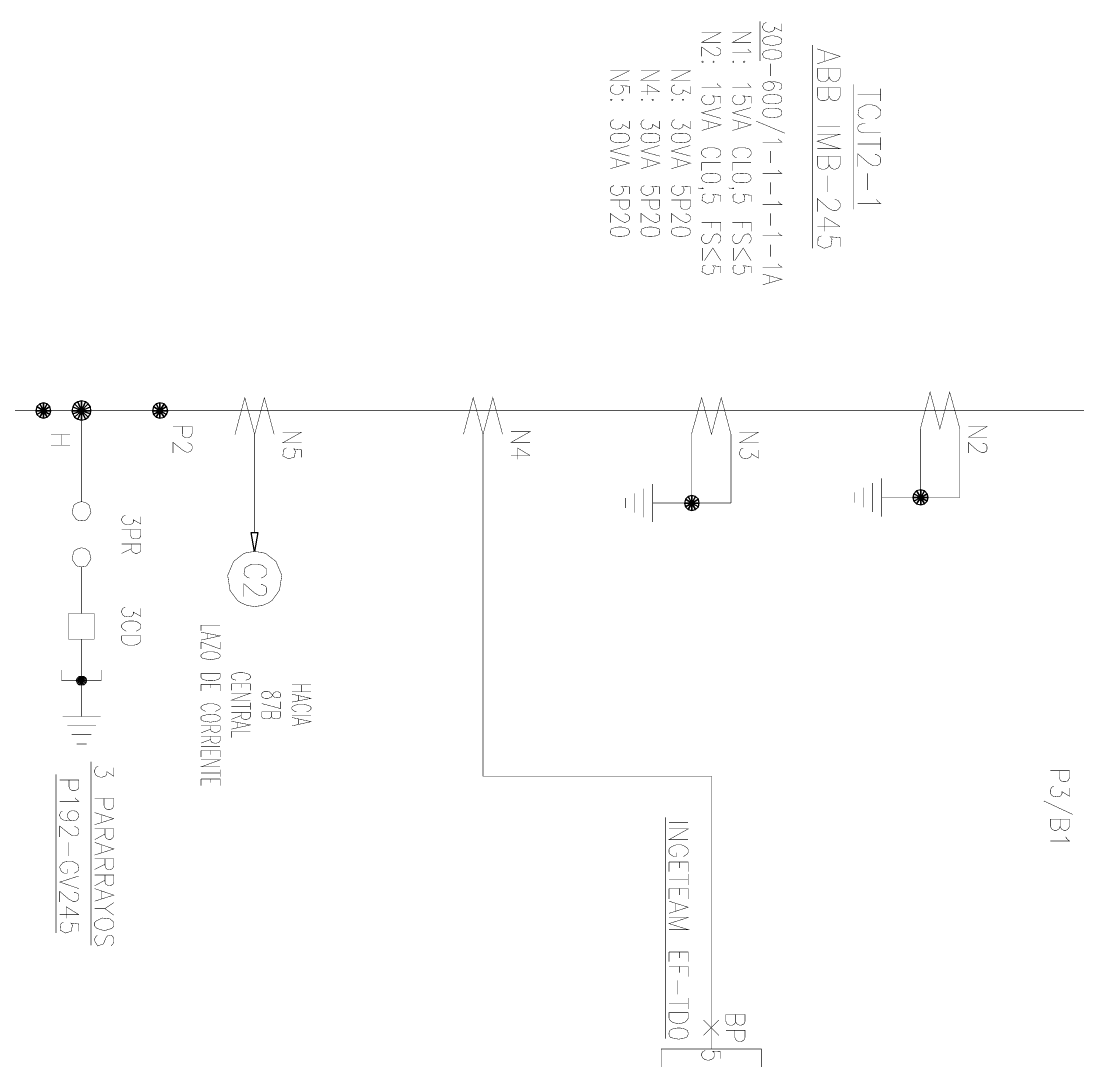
# Model space of a CAD drawing. Extents: x 0.1 to 11.6, y 0.2 to 16.4.
# Drawn here: x 3.684 to 5.572, y 4.385 to 6.244 of the extents above; entities that cross this region are included whole.
import ezdxf

# ---------------------------------------------------------------- set-up
doc = ezdxf.new("R2010")
doc.units = 0
doc.header["$MEASUREMENT"] = 0

msp = doc.modelspace()

# ---------------------------------------------------------------- linework, layer by layer
at = {"color": 0, "const_width": 0.000833}
for points in [[(5.00418, 6.24333), (5.00418, 6.17247)], [(5.04335, 6.23915), (5.04335, 6.22581), (5.03, 6.23247), (5.03, 6.22917), (5.02832, 6.22667), (5.02669, 6.22581), (5.02165, 6.22418), (5.01915, 6.22418), (5.01417, 6.22581), (5.01085, 6.22831), (5.00917, 6.23167), (5.00917, 6.23497), (5.01085, 6.23915), (5.01585, 6.24164)], [(4.90001, 6.22331), (4.93419, 6.22331), (4.90001, 6.20583), (4.93419, 6.20583)], [(4.95503, 6.22331), (4.98833, 6.22331), (4.95503, 6.20583), (4.98833, 6.20583)], [(4.92583, 6.19667), (4.92751, 6.19667), (4.93251, 6.19417), (4.93419, 6.19168), (4.93419, 6.18664), (4.93251, 6.18414), (4.92751, 6.18164), (4.92415, 6.18164), (4.92165, 6.18332), (4.91667, 6.18582), (4.90001, 6.19749), (4.90001, 6.18083)], [(5.09836, 6.20085), (5.09836, 5.83751)], [(4.98247, 6.19417), (4.98415, 6.19168), (4.98833, 6.18832), (4.95503, 6.18832)], [(5.10667, 6.19417), (5.14751, 6.18083), (5.10667, 6.16749)], [(5.12001, 6.18918), (5.12001, 6.17247)], [(5.02333, 6.16749), (5.02333, 6.14583)], [(5.10667, 6.15918), (5.14751, 6.15918), (5.14751, 6.14415), (5.14501, 6.13917), (5.14333, 6.13747), (5.13917, 6.13579), (5.13585, 6.13579), (5.13167, 6.13747), (5.12999, 6.13917), (5.1275, 6.14415), (5.1275, 6.15918)], [(5.1275, 6.14415), (5.12582, 6.13917), (5.12418, 6.13747), (5.12001, 6.13579), (5.11415, 6.13579), (5.11003, 6.13747), (5.10835, 6.13917), (5.10667, 6.14415), (5.10667, 6.15918)], [(4.73665, 6.155), (4.77083, 6.155), (4.73665, 6.13835), (4.77083, 6.13835)], [(4.79167, 6.155), (4.82497, 6.155), (4.79167, 6.13835), (4.82497, 6.13835)], [(4.84581, 6.155), (4.87999, 6.155), (4.84581, 6.13835), (4.87999, 6.13835)], [(4.77083, 6.11496), (4.77083, 6.1275), (4.75667, 6.12831), (4.75836, 6.1275), (4.75999, 6.12332), (4.75999, 6.12001), (4.75836, 6.11664), (4.75499, 6.11415), (4.75, 6.11247), (4.74669, 6.11247), (4.74164, 6.11415), (4.73833, 6.11664), (4.73665, 6.12001), (4.73665, 6.12332), (4.73833, 6.1275), (4.74333, 6.12999)], [(4.82497, 6.11751), (4.80251, 6.12999), (4.80251, 6.11165)], [(4.87999, 6.1275), (4.87999, 6.11415), (4.86664, 6.12082), (4.86664, 6.11751), (4.86501, 6.11496), (4.86333, 6.11415), (4.85915, 6.11247), (4.85585, 6.11247), (4.85086, 6.11415), (4.8475, 6.11664), (4.84581, 6.12001), (4.84581, 6.12332), (4.8475, 6.1275), (4.85249, 6.12999)], [(4.92751, 6.13249), (4.92914, 6.12999), (4.93419, 6.12582), (4.90001, 6.12582)], [(4.98247, 6.13249), (4.98415, 6.12999), (4.98833, 6.12582), (4.95503, 6.12582)], [(5.03836, 6.12082), (5.04167, 6.1225), (5.04335, 6.12582), (5.04335, 6.12831), (5.04167, 6.13249), (5.03668, 6.13417), (5.02832, 6.13579), (5.02083, 6.13579), (5.01417, 6.13417), (5.01085, 6.13249), (5.00917, 6.12831), (5.00917, 6.1275), (5.01085, 6.12332), (5.01417, 6.12082), (5.01915, 6.12001), (5.02083, 6.12001), (5.02501, 6.12082), (5.02832, 6.12332), (5.03, 6.1275), (5.03, 6.12831), (5.02832, 6.13249), (5.02501, 6.13417), (5.02083, 6.13579)], [(5.10667, 6.125), (5.14751, 6.125), (5.14751, 6.10997), (5.14501, 6.10499), (5.14333, 6.10331), (5.13917, 6.10167), (5.13585, 6.10167), (5.13167, 6.10331), (5.12999, 6.10499), (5.1275, 6.10997), (5.1275, 6.125)], [(5.1275, 6.10997), (5.12582, 6.10499), (5.12418, 6.10331), (5.12001, 6.10167), (5.11415, 6.10167), (5.11003, 6.10331), (5.10835, 6.10499), (5.10667, 6.10997), (5.10667, 6.125)], [(5.17085, 6.13081), (5.17085, 5.9075)], [(5.22, 6.12332), (5.22, 6.10081)], [(4.82497, 6.11751), (4.79167, 6.11751)], [(4.93419, 6.09668), (4.93419, 6.10915), (4.91997, 6.10997), (4.92165, 6.10915), (4.92253, 6.10499), (4.92253, 6.10167), (4.92165, 6.09831), (4.91835, 6.09581), (4.91336, 6.09413), (4.91, 6.09413), (4.905, 6.09581), (4.90169, 6.09831), (4.90001, 6.10167), (4.90001, 6.10499), (4.90169, 6.10915), (4.90668, 6.11165)], [(4.98833, 6.09663), (4.98833, 6.10915), (4.97418, 6.10997), (4.97586, 6.10915), (4.97749, 6.10499), (4.97749, 6.10167), (4.97586, 6.09831), (4.9725, 6.09581), (4.9675, 6.09413), (4.96419, 6.09413), (4.95915, 6.09581), (4.95665, 6.09831), (4.95503, 6.10167), (4.95503, 6.10499), (4.95665, 6.10915), (4.95751, 6.10997), (4.96083, 6.11165)], [(5.22, 6.11247), (5.17914, 6.11247)], [(4.93419, 6.08914), (4.90001, 6.07997), (4.93419, 6.06999)], [(4.98833, 6.08914), (4.95503, 6.07997), (4.98833, 6.06999)], [(5.21001, 6.06917), (5.21419, 6.07081), (5.21832, 6.07417), (5.21962, 6.07622), (5.21946, 6.08556), (5.21218, 6.09196), (5.21001, 6.0925), (5.20415, 6.09413), (5.19499, 6.09413), (5.19239, 6.09369), (5.18137, 6.088), (5.17936, 6.07671), (5.18083, 6.07417), (5.185, 6.07081), (5.18918, 6.06917)], [(4.77083, 6.065), (4.77083, 6.05165), (4.75836, 6.05914), (4.75836, 6.05583), (4.75667, 6.05333), (4.75499, 6.05165), (4.75, 6.05083), (4.74669, 6.05083), (4.74164, 6.05165), (4.73833, 6.05414), (4.73665, 6.05832), (4.73665, 6.06164), (4.73833, 6.065), (4.74001, 6.06668), (4.74333, 6.06749)], [(4.82497, 6.065), (4.82497, 6.05165), (4.8125, 6.05914), (4.8125, 6.05583), (4.81082, 6.05333), (4.80919, 6.05165), (4.80414, 6.05083), (4.80083, 6.05083), (4.79585, 6.05165), (4.79335, 6.05414), (4.79167, 6.05832), (4.79167, 6.06164), (4.79335, 6.065), (4.79497, 6.06668), (4.79753, 6.06749)], [(4.87999, 6.065), (4.87999, 6.05165), (4.86664, 6.05914), (4.86664, 6.05583), (4.86578, 6.0541), (4.85954, 6.05067), (4.85081, 6.05203), (4.8456, 6.05806), (4.8476, 6.06521), (4.84918, 6.06668), (4.85249, 6.06749)], [(4.90001, 6.06749), (4.93419, 6.05832), (4.90001, 6.04833)], [(4.91168, 6.06413), (4.91168, 6.05165)], [(4.95503, 6.06749), (4.98833, 6.05832), (4.95503, 6.04833)], [(4.96582, 6.06413), (4.96582, 6.05165)], [(5.04915, 6.04329), (4.9975, 6.065)], [(5.14751, 6.05501), (5.10667, 6.05501)], [(5.22, 6.04417), (5.18918, 6.04417), (5.18332, 6.04585), (5.18083, 6.04747), (5.17914, 6.05083), (5.17914, 6.05414), (5.18083, 6.05751), (5.18332, 6.05914), (5.18918, 6.06082), (5.19249, 6.06082)], [(5.03668, 6.03331), (5.03836, 6.03163), (5.04335, 6.0275), (5.00917, 6.0275)], [(5.10667, 6.04167), (5.14751, 6.04167), (5.10667, 6.02914), (5.14751, 6.01585), (5.10667, 6.01585)], [(5.22, 6.03581), (5.22, 6.01335)], [(4.77083, 6.02165), (4.73665, 6.01167), (4.77083, 6.0025)], [(4.82497, 6.02165), (4.79167, 6.01167), (4.82497, 6.0025)], [(4.87999, 6.02165), (4.84581, 6.01167), (4.87999, 6.0025)], [(4.92583, 6), (4.92914, 6.00082), (4.93251, 6.00331), (4.93419, 6.00581), (4.93419, 6.01079), (4.93251, 6.01335), (4.92914, 6.01585), (4.92583, 6.01665), (4.92165, 6.01747), (4.91336, 6.01747), (4.90831, 6.01665), (4.905, 6.01585), (4.90169, 6.01335), (4.90001, 6.01079), (4.90001, 6.00581), (4.90169, 6.00331), (4.905, 6.00082), (4.90831, 6)], [(4.98085, 6), (4.98415, 6.00082), (4.98665, 6.00331), (4.98833, 6.00581), (4.98833, 6.01079), (4.98665, 6.01335), (4.98415, 6.01585), (4.98085, 6.01665), (4.97586, 6.01747), (4.9675, 6.01747), (4.96251, 6.01665), (4.95915, 6.01585), (4.95665, 6.01335), (4.95503, 6.01079), (4.95503, 6.00581), (4.95665, 6.00331), (4.95915, 6.00082), (4.96251, 6)], [(5.02333, 6.01167), (5.02333, 5.98996)], [(5.22, 6.02414), (5.17914, 6.02414)], [(5.21001, 6.00499), (5.21251, 6.00499), (5.21582, 6.00331), (5.21832, 6.00168), (5.22, 5.99832), (5.22, 5.99164), (5.21832, 5.98833), (5.21582, 5.98665), (5.21251, 5.98497), (5.20833, 5.98497), (5.20415, 5.98665), (5.19835, 5.98996), (5.17914, 6.00667), (5.17914, 5.98335)], [(4.73665, 6), (4.77083, 5.98996), (4.73665, 5.97999)], [(4.74832, 5.99582), (4.74832, 5.98415)], [(4.79167, 6), (4.82497, 5.98996), (4.79167, 5.97999)], [(4.80251, 5.99582), (4.80251, 5.98415)], [(4.84581, 6), (4.87999, 5.98996), (4.84581, 5.97999)], [(4.85747, 5.99582), (4.85747, 5.98415)], [(4.93419, 5.99083), (4.90001, 5.99083), (4.90001, 5.97667)], [(4.98833, 5.99083), (4.95503, 5.99083), (4.95503, 5.97667)], [(5.10667, 6.0025), (5.14751, 6.0025), (5.14751, 5.98747), (5.14501, 5.98247), (5.14333, 5.98085), (5.13917, 5.97917), (5.13585, 5.97917), (5.13167, 5.98085), (5.12999, 5.98247), (5.1275, 5.98747), (5.1275, 6.0025)], [(5.1275, 5.98747), (5.12582, 5.98247), (5.12418, 5.98085), (5.12001, 5.97917), (5.11415, 5.97917), (5.11003, 5.98085), (5.10835, 5.98247), (5.10667, 5.98747), (5.10667, 6.0025)], [(5.03668, 5.97749), (5.03836, 5.97499), (5.04335, 5.97168), (5.00917, 5.97168)], [(5.19667, 5.97168), (5.19667, 5.94168)], [(4.77083, 5.935), (4.77083, 5.94749), (4.75667, 5.94829), (4.75836, 5.94749), (4.75999, 5.94417), (4.75999, 5.94), (4.75836, 5.93664), (4.75499, 5.93414), (4.75, 5.93251), (4.74669, 5.93251), (4.74164, 5.93414), (4.73833, 5.93664), (4.73665, 5.94), (4.73665, 5.94417), (4.73833, 5.94749), (4.74333, 5.94997)], [(4.82497, 5.935), (4.82497, 5.94749), (4.81082, 5.94829), (4.8125, 5.94749), (4.81418, 5.94417), (4.81418, 5.94), (4.8125, 5.93664), (4.80919, 5.93414), (4.80414, 5.93251), (4.80083, 5.93251), (4.79585, 5.93414), (4.79335, 5.93664), (4.79167, 5.94), (4.79167, 5.94417), (4.79335, 5.94749), (4.79497, 5.94829), (4.79753, 5.94997)], [(4.87999, 5.935), (4.87999, 5.94749), (4.86501, 5.94829), (4.86664, 5.94749), (4.86833, 5.94417), (4.86833, 5.94), (4.86664, 5.93664), (4.86333, 5.93414), (4.85915, 5.93251), (4.85585, 5.93251), (4.85086, 5.93414), (4.8475, 5.93664), (4.84581, 5.94), (4.84581, 5.94417), (4.8475, 5.94749), (4.85249, 5.94997)], [(5.02333, 5.95583), (5.02333, 5.93414)], [(5.12418, 5.9675), (5.12418, 5.93832)], [(4.90169, 5.94417), (4.90001, 5.94499), (4.90169, 5.94581), (4.90332, 5.94499), (4.90169, 5.94417), (4.89833, 5.94417), (4.89501, 5.94499), (4.89415, 5.94581)], [(4.93419, 5.92085), (4.93419, 5.93251), (4.91997, 5.93414), (4.92165, 5.93251), (4.92258, 5.93007), (4.92025, 5.92063), (4.90972, 5.91813), (4.90056, 5.92324), (4.90164, 5.93235), (4.90332, 5.93414), (4.90668, 5.935)], [(4.95665, 5.94417), (4.95503, 5.94499), (4.95665, 5.94581), (4.95751, 5.94499), (4.95665, 5.94417), (4.95335, 5.94417), (4.94997, 5.94499), (4.94835, 5.94581)], [(4.98833, 5.92085), (4.98833, 5.93251), (4.97418, 5.93414), (4.97586, 5.93251), (4.977, 5.93056), (4.97581, 5.92171), (4.96576, 5.91808), (4.95622, 5.92204), (4.95606, 5.93186), (4.95751, 5.93414), (4.96083, 5.935)], [(4.73665, 5.92415), (4.77083, 5.92415), (4.77083, 5.91331), (4.76915, 5.91), (4.76753, 5.90831), (4.76417, 5.9075), (4.75999, 5.9075), (4.75667, 5.90831), (4.75499, 5.91), (4.75331, 5.91331), (4.75331, 5.92415)], [(4.79167, 5.92415), (4.82497, 5.92415), (4.82497, 5.91331), (4.82417, 5.91), (4.82249, 5.90831), (4.81917, 5.9075), (4.81418, 5.9075), (4.81082, 5.90831), (4.80919, 5.91), (4.80751, 5.91331), (4.80751, 5.92415)], [(4.84581, 5.92415), (4.87999, 5.92415), (4.87999, 5.91331), (4.87831, 5.91), (4.87668, 5.90831), (4.87332, 5.9075), (4.86833, 5.9075), (4.86501, 5.90831), (4.86333, 5.91), (4.86165, 5.91331), (4.86165, 5.92415)], [(5.03668, 5.92165), (5.03836, 5.91917), (5.04335, 5.91581), (5.00917, 5.91581)], [(5.13747, 5.92497), (5.13917, 5.92497), (5.14333, 5.92333), (5.14501, 5.92165), (5.14751, 5.91835), (5.14751, 5.91168), (5.14501, 5.90831), (5.14333, 5.90663), (5.13917, 5.905), (5.13585, 5.905), (5.13167, 5.90663), (5.12582, 5.91), (5.10667, 5.92665), (5.10667, 5.90332)], [(5.21251, 5.92497), (5.21419, 5.92247), (5.22, 5.91749), (5.17914, 5.91749)], [(4.76247, 5.89914), (4.76417, 5.89914), (4.76915, 5.89665), (4.77083, 5.89415), (4.77083, 5.88917), (4.76915, 5.88667), (4.76417, 5.88417), (4.76167, 5.88417), (4.75331, 5.88829), (4.73665, 5.90001), (4.73665, 5.88331)], [(4.81749, 5.89914), (4.81917, 5.89914), (4.82417, 5.89665), (4.82497, 5.89415), (4.82497, 5.88917), (4.82417, 5.88667), (4.81917, 5.88417), (4.81581, 5.88417), (4.80751, 5.88835), (4.79167, 5.90001), (4.79167, 5.88331)], [(4.87169, 5.89914), (4.87332, 5.89914), (4.87831, 5.89665), (4.87999, 5.89415), (4.87999, 5.88917), (4.87831, 5.88667), (4.87332, 5.88417), (4.87001, 5.88417), (4.86165, 5.88835), (4.84581, 5.90001), (4.84581, 5.88331)], [(5.02333, 5.90001), (5.02333, 5.87831)], [(5.14751, 5.87668), (5.12001, 5.89333), (5.12001, 5.86833)], [(4.90001, 5.88417), (4.93419, 5.88417), (4.93419, 5.86833)], [(4.91835, 5.88417), (4.91835, 5.87414)], [(4.95503, 5.88417), (4.98833, 5.88417), (4.98833, 5.86833)], [(4.9725, 5.88417), (4.9725, 5.87414)], [(5.14751, 5.87668), (5.10667, 5.87668)], [(4.92914, 5.84668), (4.93251, 5.84918), (4.93419, 5.85249), (4.93419, 5.85747), (4.93251, 5.86083), (4.92914, 5.86333), (4.92583, 5.86333), (4.92253, 5.86247), (4.92165, 5.86083), (4.91997, 5.85915), (4.91667, 5.85167), (4.91499, 5.84918), (4.91336, 5.8475), (4.91, 5.84668), (4.905, 5.84668), (4.90169, 5.84918), (4.90001, 5.85249), (4.90001, 5.85747), (4.90169, 5.86083), (4.905, 5.86333)], [(4.98415, 5.84668), (4.98665, 5.84918), (4.98833, 5.85249), (4.98833, 5.85747), (4.98665, 5.86083), (4.98415, 5.86333), (4.98085, 5.86333), (4.97749, 5.86247), (4.97418, 5.85915), (4.97081, 5.85167), (4.96918, 5.84918), (4.9675, 5.8475), (4.96419, 5.84668), (4.95915, 5.84668), (4.95665, 5.84918), (4.95503, 5.85249), (4.95503, 5.85747), (4.95665, 5.86083), (4.95915, 5.86333)], [(5.03668, 5.86583), (5.03836, 5.86333), (5.04335, 5.85997), (5.00917, 5.85997)], [(5.14751, 5.84082), (5.14751, 5.85667), (5.12999, 5.85835), (5.13167, 5.85667), (5.13303, 5.85363), (5.13097, 5.84169), (5.11876, 5.83768), (5.10753, 5.84358), (5.10807, 5.85563), (5.11003, 5.85835), (5.11415, 5.85997)], [(4.90169, 5.83832), (4.90169, 5.81581)], [(4.93419, 5.81581), (4.91997, 5.83832), (4.905, 5.81581)], [(4.95665, 5.83832), (4.95665, 5.81581)], [(4.98833, 5.81581), (4.97418, 5.83832), (4.95915, 5.81581)], [(5.02333, 5.84413), (5.02333, 5.82249)], [(4.93419, 5.79329), (4.93419, 5.80501), (4.91997, 5.80664), (4.92165, 5.80501), (4.92258, 5.80257), (4.92025, 5.79313), (4.90972, 5.79064), (4.90056, 5.79574), (4.90164, 5.80485), (4.90332, 5.80664), (4.90668, 5.80751)], [(4.98833, 5.79329), (4.98833, 5.80501), (4.97418, 5.80664), (4.97586, 5.80501), (4.977, 5.80306), (4.97581, 5.79422), (4.96576, 5.79058), (4.95622, 5.79454), (4.95606, 5.80436), (4.95751, 5.80664), (4.96083, 5.80751)], [(5.03668, 5.81), (5.03836, 5.80751), (5.04335, 5.80414), (5.00917, 5.80414)], [(5.00917, 5.79167), (5.04335, 5.7825), (5.00917, 5.77246)], [(5.02083, 5.78831), (5.02083, 5.77582)], [(4.06581, 5.50499), (4.08333, 5.57081), (4.10086, 5.50499), (4.11833, 5.57081), (4.13585, 5.50499)], [(4.47418, 5.50499), (4.49164, 5.57081), (4.50917, 5.50499), (4.52669, 5.57081), (4.54417, 5.50499)], [(4.88167, 5.50499), (4.90001, 5.57081), (4.91749, 5.50499), (4.935, 5.57081), (4.95247, 5.50499)], [(5.29085, 5.51497), (5.30832, 5.58083), (5.32585, 5.51497), (5.34332, 5.58083), (5.36165, 5.51497)], [(7.48503, 5.54747), (3.02501, 5.54747)], [(3.79167, 5.54747), (3.79167, 5.38499)], [(3.95503, 5.51915), (3.98915, 5.51915), (3.98915, 5.50667), (3.98753, 5.5025), (3.98583, 5.50082), (3.98247, 5.49914), (3.97749, 5.49914), (3.97418, 5.50082), (3.9725, 5.5025), (3.97168, 5.50667), (3.97168, 5.51915)], [(5.37668, 5.51915), (5.41, 5.51915), (5.37668, 5.5), (5.41, 5.5)], [(3.77083, 5.50499), (3.73665, 5.50499)], [(3.75499, 5.50499), (3.75499, 5.48583)], [(4.10086, 5.32997), (4.10086, 5.50499)], [(4.15082, 5.50917), (4.185, 5.50917), (4.15082, 5.48996), (4.185, 5.48996)], [(4.50917, 5.50499), (4.50917, 4.89415), (4.91749, 4.89415), (4.91749, 4.40663)], [(4.55919, 5.50999), (4.59332, 5.50999), (4.55919, 5.49083), (4.59332, 5.49083)], [(4.88167, 5.50499), (4.88167, 5.38249)], [(4.95247, 5.50499), (4.95247, 5.38249)], [(4.9675, 5.50917), (5.00168, 5.50917), (4.9675, 5.48996), (5.00168, 5.48996)], [(5.29085, 5.51497), (5.29085, 5.39247)], [(5.36165, 5.51497), (5.36165, 5.39247)], [(3.77083, 5.48583), (3.73665, 5.48583)], [(3.98085, 5.48996), (3.98247, 5.48996), (3.98753, 5.48747), (3.98915, 5.48415), (3.98915, 5.47917), (3.98753, 5.47581), (3.98247, 5.47331), (3.97917, 5.47331), (3.97586, 5.47499), (3.97168, 5.47749), (3.95503, 5.49083), (3.95503, 5.47168)], [(4.185, 5.46414), (4.185, 5.47749), (4.17085, 5.47917), (4.17253, 5.47749), (4.17372, 5.47499), (4.17215, 5.46479), (4.16129, 5.46143), (4.15142, 5.46653), (4.15235, 5.47694), (4.15419, 5.47917), (4.1575, 5.48079)], [(4.59332, 5.4675), (4.57086, 5.48079), (4.57086, 5.46083)], [(5.00168, 5.47749), (5.00168, 5.46251), (4.98833, 5.47081), (4.98833, 5.46664), (4.98731, 5.46485), (4.98068, 5.46137), (4.972, 5.46317), (4.96707, 5.46983), (4.96918, 5.47754), (4.97081, 5.47917), (4.97418, 5.48079)], [(5.4025, 5.48915), (5.40419, 5.48915), (5.40918, 5.48665), (5.41, 5.48335), (5.41, 5.47831), (5.40918, 5.47499), (5.40419, 5.4725), (5.40082, 5.4725), (5.39253, 5.47667), (5.37668, 5.49083), (5.37668, 5.47163)], [(4.59332, 5.4675), (4.55919, 5.4675)], [(5.22168, 5.42665), (5.22168, 5.35835)], [(4.79665, 5.40831), (4.79665, 5.35667)], [(4.8125, 5.41667), (4.8125, 5.34831)], [(5.18918, 5.41), (5.18918, 5.375)], [(5.20503, 5.41829), (5.20503, 5.36664)], [(4.76417, 5.39165), (4.76417, 5.37332)], [(4.78, 5.40001), (4.78, 5.36496)], [(5.17253, 5.40164), (5.17253, 5.38331)], [(5.36165, 5.39247), (5.22168, 5.39247)], [(4.95247, 5.38249), (4.8125, 5.38249)], [(3.89751, 5.35835), (3.89751, 5.345), (3.88417, 5.35249), (3.88417, 5.34831), (3.88249, 5.34581), (3.88081, 5.345), (3.87582, 5.34332), (3.87332, 5.34332), (3.86833, 5.345), (3.86501, 5.3475), (3.86333, 5.35081), (3.86333, 5.35417), (3.86501, 5.35835), (3.87001, 5.36083)], [(3.86333, 5.33496), (3.89751, 5.33496), (3.89751, 5.32417), (3.89583, 5.32081), (3.89415, 5.31917), (3.89085, 5.31831), (3.88585, 5.31831), (3.88249, 5.31917), (3.88081, 5.32081), (3.87918, 5.32417), (3.87918, 5.33496)], [(3.86333, 5.30914), (3.89751, 5.30914), (3.89751, 5.29833), (3.89583, 5.29497), (3.89085, 5.29249), (3.88747, 5.29249), (3.88249, 5.29497), (3.88081, 5.29833), (3.88081, 5.30914)], [(3.88081, 5.30083), (3.86333, 5.29249)], [(4.11253, 5.24832), (4.11664, 5.25), (4.12082, 5.25331), (4.12213, 5.25537), (4.12196, 5.26471), (4.11469, 5.27111), (4.11253, 5.27165), (4.10667, 5.27333), (4.0975, 5.27333), (4.09489, 5.27285), (4.08388, 5.26714), (4.08187, 5.25586), (4.08333, 5.25331), (4.08751, 5.25), (4.09169, 5.24832)], [(3.79167, 5.26833), (3.79167, 5.185)], [(4.11253, 5.23665), (4.11501, 5.23665), (4.11833, 5.23497), (4.12082, 5.23329), (4.1225, 5.22999), (4.1225, 5.22331), (4.12082, 5.22), (4.11833, 5.21832), (4.11501, 5.21664), (4.11083, 5.21664), (4.10667, 5.21832), (4.10086, 5.22163), (4.08165, 5.23833), (4.08165, 5.215)], [(3.89751, 5.19417), (3.89751, 5.18001), (3.88417, 5.1875), (3.88417, 5.18414), (3.88249, 5.18164), (3.88086, 5.18001), (3.87582, 5.17914), (3.87332, 5.17914), (3.86833, 5.18001), (3.86501, 5.18251), (3.86333, 5.18664), (3.86333, 5.19), (3.86501, 5.19417), (3.86664, 5.19499), (3.87001, 5.19581)], [(3.88917, 5.15332), (3.89253, 5.155), (3.89583, 5.1575), (3.89751, 5.16), (3.89751, 5.16499), (3.89583, 5.16667), (3.89253, 5.16917), (3.88917, 5.17085), (3.88417, 5.17165), (3.87582, 5.17165), (3.87169, 5.17085), (3.86833, 5.16917), (3.86501, 5.16667), (3.86333, 5.16499), (3.86333, 5.16), (3.86501, 5.1575), (3.86833, 5.155), (3.87169, 5.15332)], [(4.03917, 5.16417), (4.00499, 5.16417), (4.00499, 5.15414)], [(3.79167, 5.13917), (3.79167, 5.00082)], [(4.00499, 5.15164), (4.03917, 5.14497), (4.00499, 5.13747)], [(4.01665, 5.14914), (4.01665, 5.14085)], [(4.00499, 5.13417), (4.03917, 5.12164), (4.03917, 5.13417)], [(4.00499, 5.13417), (4.00499, 5.12164)], [(3.75586, 5.065), (3.75586, 5.08415)], [(3.82667, 5.065), (3.82667, 5.08415)], [(3.82667, 5.065), (3.75586, 5.065)], [(4.08501, 5.06581), (4.08832, 5.06668), (4.09169, 5.06831), (4.09332, 5.06999), (4.09332, 5.07329), (4.09169, 5.07585), (4.08832, 5.07747), (4.08501, 5.07835), (4.08003, 5.07915), (4.07167, 5.07915), (4.06749, 5.07835), (4.06418, 5.07747), (4.06082, 5.07585), (4.05919, 5.07329), (4.05919, 5.06999), (4.06082, 5.06831), (4.06418, 5.06668), (4.06749, 5.06581)], [(4.00499, 5.05832), (4.03917, 5.05832), (4.03917, 5.04665)], [(4.00499, 5.05832), (4.00499, 5.04665)], [(4.02251, 5.05832), (4.02251, 5.05165)], [(4.05919, 5.05914), (4.09332, 5.05914), (4.09332, 5.04747)], [(4.05919, 5.05914), (4.05919, 5.04747)], [(4.07667, 5.05914), (4.07667, 5.05246)], [(4.20167, 5.05751), (4.16749, 5.05751)], [(4.20167, 5.04497), (4.16749, 5.04497)], [(4.185, 5.05751), (4.185, 5.04497)], [(4.05919, 5.04249), (4.09332, 5.04249), (4.05919, 5.03), (4.09332, 5.03)], [(4.09332, 5.02582), (4.09332, 5.01335)], [(4.11333, 5.02414), (4.14751, 5.01497), (4.14751, 5.0275)], [(4.16749, 5.04081), (4.20167, 5.03331), (4.16749, 5.02664)], [(4.17914, 5.03831), (4.17914, 5.02914)], [(4.03082, 5.00999), (4.03749, 5.01335), (4.03917, 5.01497), (4.03917, 5.01833), (4.03749, 5.01997), (4.03418, 5.02165), (4.03082, 5.02246), (4.02582, 5.02414), (4.01833, 5.02414), (4.01335, 5.02246), (4.00999, 5.02165), (4.00667, 5.01997), (4.00499, 5.01833), (4.00499, 5.01497), (4.00667, 5.01335), (4.01335, 5.00999)], [(4.09332, 5.01915), (4.05919, 5.01915)], [(4.05919, 5.00831), (4.09332, 5.00831), (4.09332, 5.00082), (4.09169, 4.9975), (4.09, 4.99664), (4.08664, 4.99582), (4.08333, 4.99582), (4.08003, 4.99664), (4.07835, 4.9975), (4.07667, 5.00082), (4.07667, 5.00831)], [(4.11333, 5.00917), (4.14751, 5.00917), (4.14751, 5.00082), (4.14583, 4.99832), (4.14415, 4.9975), (4.14085, 4.99664), (4.13747, 4.99664), (4.13417, 4.9975), (4.13249, 4.99832), (4.13086, 5.00082), (4.13086, 5.00917)], [(4.13086, 5.00082), (4.12918, 4.99832), (4.1275, 4.9975), (4.125, 4.99664), (4.12001, 4.99664), (4.11664, 4.9975), (4.11501, 4.99832), (4.11333, 5.00082), (4.11333, 5.00917)], [(4.19336, 5.00917), (4.19667, 5.00999), (4.19997, 5.01247), (4.20167, 5.01417), (4.20167, 5.01747), (4.19997, 5.01915), (4.19667, 5.02083), (4.19336, 5.02165), (4.18832, 5.02246), (4.18001, 5.02246), (4.17583, 5.02165), (4.17253, 5.02083), (4.16917, 5.01915), (4.16749, 5.01747), (4.16749, 5.01417), (4.16917, 5.01247), (4.17253, 5.00999), (4.17583, 5.00917)], [(3.75749, 5.00082), (3.82585, 5.00082)], [(4.07667, 5.0025), (4.05919, 4.99582)], [(4.05919, 4.99251), (4.09332, 4.98583), (4.05919, 4.97831)], [(4.07086, 4.98996), (4.07086, 4.98079)], [(4.20167, 5.00331), (4.16749, 5.00331)], [(4.16749, 4.99914), (4.20167, 4.99164), (4.16749, 4.98415)], [(4.17914, 4.99582), (4.17914, 4.98747)], [(3.76585, 4.98415), (3.81749, 4.98415)], [(3.77414, 4.96832), (3.80919, 4.96832)], [(4.00499, 4.98415), (4.03917, 4.98415), (4.03917, 4.97667), (4.03819, 4.97499), (4.03082, 4.97163), (4.02344, 4.97499), (4.02251, 4.97667), (4.02251, 4.98415)], [(4.02251, 4.97831), (4.00499, 4.97168)], [(4.09332, 4.97418), (4.05919, 4.97418), (4.05919, 4.96332)], [(3.7825, 4.95167), (3.80083, 4.95167)], [(4.00499, 4.96582), (4.03917, 4.96582), (4.03917, 4.95747), (4.03749, 4.95497), (4.03581, 4.95415), (4.0325, 4.95335), (4.02919, 4.95335), (4.02582, 4.95415), (4.02414, 4.95497), (4.02251, 4.95747), (4.02251, 4.96582)], [(4.02251, 4.95996), (4.00499, 4.95335)], [(4.03917, 4.94749), (4.00499, 4.94749)], [(4.00499, 4.94), (4.03917, 4.94), (4.03917, 4.92833)], [(4.00499, 4.94), (4.00499, 4.92833)], [(4.02251, 4.94), (4.02251, 4.93251)], [(3.80832, 4.91997), (3.80832, 4.59164)], [(3.84918, 4.90918), (3.84918, 4.89415), (3.83664, 4.9025), (3.83664, 4.89833), (3.83501, 4.89497), (3.83333, 4.89415), (3.82835, 4.89247), (3.82497, 4.89247), (3.81999, 4.89415), (3.81668, 4.89665), (3.815, 4.90082), (3.815, 4.905), (3.81668, 4.90918), (3.81836, 4.91081), (3.82167, 4.91168)], [(4.00499, 4.92333), (4.03917, 4.92333), (4.00499, 4.91081), (4.03917, 4.91081)], [(3.74582, 4.89746), (3.74582, 4.61415)], [(4.03917, 4.90001), (4.00499, 4.90001)], [(4.03917, 4.90582), (4.03917, 4.89333)], [(5.52333, 4.90414), (5.55751, 4.90414), (5.55751, 4.89165), (5.55583, 4.88747), (5.55414, 4.88579), (5.55083, 4.88499), (5.54585, 4.88499), (5.54249, 4.88579), (5.54085, 4.88747), (5.53917, 4.89165), (5.53917, 4.90414)], [(3.7525, 4.88747), (3.78668, 4.88747), (3.78668, 4.875), (3.785, 4.87082), (3.78, 4.86833), (3.77501, 4.86833), (3.77251, 4.87001), (3.77083, 4.87082), (3.76915, 4.875), (3.76915, 4.88747)], [(4.00499, 4.88917), (4.03917, 4.88917), (4.03917, 4.8775)], [(4.00499, 4.88917), (4.00499, 4.8775)], [(4.02251, 4.88917), (4.02251, 4.88249)], [(5.55751, 4.87332), (5.55751, 4.85835), (5.54417, 4.86664), (5.54417, 4.86247), (5.54249, 4.85997), (5.54085, 4.85835), (5.53581, 4.85747), (5.53331, 4.85747), (5.52832, 4.85835), (5.52501, 4.86083), (5.52333, 4.86496), (5.52333, 4.86914), (5.52501, 4.87332), (5.52669, 4.875), (5.53, 4.87663)], [(3.78, 4.85579), (3.78168, 4.85331), (3.78668, 4.84918), (3.7525, 4.84918)], [(3.815, 4.85417), (3.84918, 4.85417), (3.84918, 4.84164), (3.8475, 4.83751), (3.84581, 4.83583), (3.8425, 4.83496), (3.83832, 4.83496), (3.83501, 4.83583), (3.83333, 4.83751), (3.83165, 4.84164), (3.83165, 4.85417)], [(5.56332, 4.82585), (5.51167, 4.84999)], [(3.77501, 4.815), (3.77083, 4.81581), (3.76753, 4.81917), (3.76585, 4.82329), (3.76585, 4.82417), (3.76753, 4.82835), (3.77083, 4.83165), (3.77501, 4.83247), (3.77669, 4.83247), (3.78168, 4.83165), (3.785, 4.82835), (3.78668, 4.82417), (3.78668, 4.82329), (3.785, 4.81917), (3.78168, 4.81581), (3.77501, 4.815), (3.76753, 4.815), (3.75917, 4.81581), (3.75418, 4.81917), (3.7525, 4.82329), (3.7525, 4.82585), (3.75418, 4.82997), (3.75749, 4.83165)], [(3.815, 4.82915), (3.84918, 4.81831), (3.815, 4.80751)], [(3.82667, 4.82497), (3.82667, 4.81164)], [(4.83501, 4.82081), (4.83501, 4.42497)], [(5.52333, 4.81749), (5.55751, 4.81749), (5.55751, 4.80501), (5.55583, 4.80083), (5.55414, 4.79915), (5.55083, 4.79747), (5.54753, 4.79747), (5.54417, 4.79915), (5.54249, 4.80083), (5.54085, 4.80501), (5.54085, 4.81749)], [(5.54085, 4.80501), (5.53917, 4.80083), (5.53749, 4.79915), (5.53418, 4.79747), (5.53, 4.79747), (5.52669, 4.79915), (5.52501, 4.80083), (5.52333, 4.80501), (5.52333, 4.81749)], [(3.77832, 4.80414), (3.78, 4.80414), (3.78331, 4.80246), (3.785, 4.80083), (3.78668, 4.79833), (3.78668, 4.79249), (3.785, 4.78999), (3.78331, 4.78831), (3.78, 4.78749), (3.77669, 4.78749), (3.77414, 4.78831), (3.76915, 4.79167), (3.7525, 4.80501), (3.7525, 4.78581)], [(3.815, 4.79997), (3.84918, 4.79997), (3.84918, 4.78831), (3.8475, 4.78418), (3.84581, 4.7825), (3.8425, 4.78082), (3.84, 4.78082), (3.83664, 4.7825), (3.83501, 4.78418), (3.83333, 4.78831), (3.83333, 4.79997)], [(4.84169, 4.79997), (4.87582, 4.79997), (4.84169, 4.78082), (4.87582, 4.78082)], [(4.87582, 4.81164), (4.84169, 4.81164)], [(3.83333, 4.79081), (3.815, 4.78082)], [(5.55083, 4.78581), (5.55251, 4.7825), (5.55751, 4.77832), (5.52333, 4.77832)], [(3.76753, 4.77582), (3.76753, 4.75163)], [(3.815, 4.77582), (3.84918, 4.76417), (3.815, 4.75331)], [(3.82667, 4.77165), (3.82667, 4.75749)], [(4.86751, 4.75082), (4.87082, 4.7525), (4.87418, 4.75499), (4.87582, 4.75749), (4.87582, 4.76329), (4.87418, 4.76585), (4.87082, 4.76833), (4.86751, 4.76997), (4.86333, 4.77165), (4.85499, 4.77165), (4.84999, 4.76997), (4.84668, 4.76833), (4.84332, 4.76585), (4.84169, 4.76329), (4.84169, 4.75749), (4.84332, 4.75499), (4.84668, 4.7525), (4.84999, 4.75082), (4.85499, 4.75082), (4.85499, 4.75749)], [(3.77832, 4.72081), (3.78168, 4.7225), (3.785, 4.72499), (3.78629, 4.727), (3.78504, 4.73643), (3.77626, 4.74149), (3.77414, 4.74164), (3.76585, 4.74164), (3.76085, 4.74083), (3.75831, 4.74007), (3.75217, 4.73221), (3.75543, 4.72364), (3.75749, 4.7225), (3.76085, 4.72081), (3.76585, 4.72081), (3.76585, 4.72831)], [(3.815, 4.74664), (3.84918, 4.74664), (3.84918, 4.73415), (3.8475, 4.72999), (3.84581, 4.72831), (3.8425, 4.72749), (3.84, 4.72749), (3.83664, 4.72831), (3.83501, 4.72999), (3.83333, 4.73415), (3.83333, 4.74664)], [(3.83333, 4.73665), (3.815, 4.72749)], [(4.84169, 4.74083), (4.87582, 4.74083), (4.87582, 4.72331)], [(4.84169, 4.74083), (4.84169, 4.72331)], [(4.86003, 4.74083), (4.86003, 4.72999)], [(3.78668, 4.71582), (3.7525, 4.70497), (3.78668, 4.69331)], [(3.815, 4.7175), (3.84918, 4.7175), (3.84918, 4.70497), (3.8475, 4.70085), (3.8425, 4.69829), (3.84, 4.69829), (3.83501, 4.70085), (3.83333, 4.70497), (3.83333, 4.7175)], [(3.83333, 4.70833), (3.815, 4.69829)], [(4.87582, 4.70915), (4.84169, 4.70915)], [(4.87582, 4.71913), (4.87582, 4.69997)], [(3.77832, 4.68664), (3.78, 4.68664), (3.785, 4.68414), (3.78668, 4.68083), (3.78668, 4.67583), (3.785, 4.67333), (3.78331, 4.67165), (3.78, 4.66997), (3.77669, 4.66997), (3.77414, 4.67165), (3.76915, 4.67415), (3.7525, 4.68832), (3.7525, 4.66917)], [(3.815, 4.69331), (3.84918, 4.68164), (3.815, 4.67085)], [(3.82667, 4.68918), (3.82667, 4.67497)], [(4.84169, 4.69331), (4.87582, 4.69331), (4.87582, 4.67497)], [(4.84169, 4.69331), (4.84169, 4.67497)], [(4.86003, 4.69331), (4.86003, 4.68164)], [(3.84918, 4.66835), (3.83333, 4.6575), (3.815, 4.6575)], [(4.84169, 4.67085), (4.87582, 4.66), (4.84169, 4.64914)], [(4.85335, 4.66667), (4.85335, 4.65332)], [(3.78668, 4.64665), (3.7525, 4.64665)], [(3.78668, 4.64665), (3.76417, 4.66081), (3.76417, 4.63997)], [(3.84918, 4.64583), (3.83333, 4.6575)], [(3.78668, 4.61664), (3.78668, 4.62999), (3.77251, 4.63167), (3.77414, 4.62999), (3.77518, 4.62728), (3.773, 4.61692), (3.76243, 4.61388), (3.7531, 4.61936), (3.75407, 4.6295), (3.75586, 4.63167), (3.75917, 4.63331)], [(4.84169, 4.64165), (4.87582, 4.64165), (4.84169, 4.63081), (4.87582, 4.62001), (4.84169, 4.62001)], [(3.84418, 4.59082), (3.8475, 4.59413), (3.84918, 4.59831), (3.84918, 4.60331), (3.8475, 4.60747), (3.84418, 4.60997), (3.84169, 4.60997), (3.83832, 4.60915), (3.83664, 4.60747), (3.83501, 4.60499), (3.83165, 4.59668), (3.83029, 4.5944), (3.82021, 4.59088), (3.81461, 4.60042), (3.815, 4.60331), (3.81668, 4.60747), (3.81999, 4.60997)], [(4.84169, 4.57997), (4.87582, 4.57997), (4.87582, 4.5625)], [(4.84169, 4.57997), (4.84169, 4.5625)], [(4.86003, 4.57997), (4.86003, 4.56917)], [(4.84169, 4.55414), (4.87582, 4.55414), (4.87582, 4.53581)], [(4.86003, 4.55414), (4.86003, 4.54329)], [(4.85667, 4.52914), (4.85667, 4.50418)], [(4.87582, 4.4975), (4.87582, 4.47831)], [(4.87582, 4.48747), (4.84169, 4.48747)], [(4.90332, 4.45833), (4.93083, 4.43083)], [(4.90332, 4.43083), (4.93083, 4.45833)], [(4.94336, 4.46832), (4.97749, 4.46832), (4.97749, 4.45583), (4.97586, 4.45167), (4.97081, 4.44917), (4.9675, 4.44917), (4.96251, 4.45167), (4.96083, 4.45583), (4.96083, 4.46832)], [(4.96083, 4.45583), (4.95915, 4.45167), (4.95751, 4.45085), (4.95503, 4.44917), (4.94997, 4.44917), (4.94499, 4.45167), (4.94336, 4.45583), (4.94336, 4.46832)], [(4.94336, 4.44), (4.97749, 4.44), (4.97749, 4.42746), (4.97586, 4.42333), (4.97418, 4.42165), (4.97081, 4.41997), (4.96582, 4.41997), (4.96251, 4.42165), (4.96083, 4.42333), (4.95915, 4.42746), (4.95915, 4.44)], [(4.93419, 4.38917), (4.93419, 4.40164), (4.91997, 4.4025), (4.92165, 4.40164), (4.92253, 4.39833), (4.92253, 4.39415), (4.92165, 4.39085), (4.91835, 4.38829), (4.91336, 4.38667), (4.91, 4.38667), (4.905, 4.38829), (4.90169, 4.39085), (4.90001, 4.39415), (4.90001, 4.39833), (4.90169, 4.40164), (4.90668, 4.40414)]]:
    msp.add_lwpolyline(points, dxfattribs=at)
for points in [[(5.04335, 6.20996), (5.04167, 6.21332), (5.03668, 6.21582), (5.02832, 6.2175), (5.02333, 6.2175), (5.01585, 6.21582), (5.01085, 6.21332), (5.00917, 6.20996), (5.00917, 6.20747), (5.01085, 6.20415), (5.01297, 6.20275), (5.02626, 6.19993), (5.0395, 6.20275), (5.04167, 6.20415), (5.04335, 6.20747), (5.04335, 6.20996)], [(5.04335, 6.18582), (5.04167, 6.18913), (5.03668, 6.19168), (5.02832, 6.19249), (5.02333, 6.19249), (5.01585, 6.19168), (5.01085, 6.18913), (5.00917, 6.18582), (5.00917, 6.18332), (5.01085, 6.17914), (5.01585, 6.17665), (5.02333, 6.17583), (5.02832, 6.17583), (5.03668, 6.17665), (5.04167, 6.17914), (5.04335, 6.18332), (5.04335, 6.18582)], [(4.90332, 6.17085), (4.90169, 6.17247), (4.90001, 6.17085), (4.90169, 6.16997), (4.90332, 6.17085)], [(4.92253, 6.17085), (4.92165, 6.17247), (4.91997, 6.17085), (4.92165, 6.16997), (4.92253, 6.17085)], [(4.95751, 6.17085), (4.95665, 6.17247), (4.95503, 6.17085), (4.95665, 6.16997), (4.95751, 6.17085)], [(4.97749, 6.17085), (4.97586, 6.17247), (4.97418, 6.17085), (4.97586, 6.16997), (4.97749, 6.17085)], [(4.74001, 6.10331), (4.73833, 6.10417), (4.73665, 6.10331), (4.73833, 6.10167), (4.74001, 6.10331)], [(4.75999, 6.10331), (4.75836, 6.10417), (4.75667, 6.10331), (4.75836, 6.10167), (4.75999, 6.10331)], [(4.79497, 6.10331), (4.79335, 6.10417), (4.79167, 6.10331), (4.79335, 6.10167), (4.79497, 6.10331)], [(4.81418, 6.10331), (4.8125, 6.10417), (4.81082, 6.10331), (4.8125, 6.10167), (4.81418, 6.10331)], [(4.84918, 6.10331), (4.8475, 6.10417), (4.84581, 6.10331), (4.8475, 6.10167), (4.84918, 6.10331)], [(4.86833, 6.10331), (4.86664, 6.10417), (4.86501, 6.10331), (4.86664, 6.10167), (4.86833, 6.10331)], [(5.04335, 6.10499), (5.04167, 6.10915), (5.03668, 6.11165), (5.02832, 6.11247), (5.02333, 6.11247), (5.01585, 6.11165), (5.01085, 6.10915), (5.00917, 6.10499), (5.00917, 6.10331), (5.01085, 6.09918), (5.01585, 6.09668), (5.02333, 6.09581), (5.02832, 6.09581), (5.03668, 6.09668), (5.04167, 6.09918), (5.04335, 6.10331), (5.04335, 6.10499)], [(5.04335, 6.08083), (5.04167, 6.08496), (5.03668, 6.08751), (5.02832, 6.08832), (5.02333, 6.08832), (5.01585, 6.08751), (5.01085, 6.08496), (5.00917, 6.08083), (5.00917, 6.07835), (5.01085, 6.07497), (5.01585, 6.07249), (5.02333, 6.07167), (5.02832, 6.07167), (5.03668, 6.07249), (5.04167, 6.07497), (5.04335, 6.07835), (5.04335, 6.08083)], [(4.77083, 6.03581), (4.76915, 6.03999), (4.76417, 6.04249), (4.75667, 6.04329), (4.75168, 6.04329), (4.74333, 6.04249), (4.73833, 6.03999), (4.73665, 6.03581), (4.73665, 6.03331), (4.73833, 6.03), (4.74333, 6.0275), (4.75168, 6.02664), (4.75667, 6.02664), (4.76417, 6.0275), (4.76915, 6.03), (4.77083, 6.03331), (4.77083, 6.03581)], [(4.82497, 6.03581), (4.82417, 6.03999), (4.81917, 6.04249), (4.81082, 6.04329), (4.80583, 6.04329), (4.79753, 6.04249), (4.79335, 6.03999), (4.79167, 6.03581), (4.79167, 6.03331), (4.79335, 6.03), (4.79753, 6.0275), (4.80583, 6.02664), (4.81082, 6.02664), (4.81917, 6.0275), (4.82417, 6.03), (4.82497, 6.03331), (4.82497, 6.03581)], [(4.87999, 6.03581), (4.87831, 6.03999), (4.87332, 6.04249), (4.86501, 6.04329), (4.86003, 6.04329), (4.85249, 6.04249), (4.8475, 6.03999), (4.84581, 6.03581), (4.84581, 6.03331), (4.8475, 6.03), (4.85249, 6.0275), (4.86003, 6.02664), (4.86501, 6.02664), (4.87332, 6.0275), (4.87831, 6.03), (4.87999, 6.03331), (4.87999, 6.03581)], [(4.93419, 5.96414), (4.93251, 5.96832), (4.92751, 5.97081), (4.91997, 5.97168), (4.91499, 5.97168), (4.90668, 5.97081), (4.90169, 5.96832), (4.90001, 5.96414), (4.90001, 5.96164), (4.90169, 5.95833), (4.90668, 5.95583), (4.91499, 5.95497), (4.91997, 5.95497), (4.92751, 5.95583), (4.93251, 5.95833), (4.93419, 5.96164), (4.93419, 5.96414)], [(4.98833, 5.96414), (4.98665, 5.96832), (4.98247, 5.97081), (4.97418, 5.97168), (4.96918, 5.97168), (4.96083, 5.97081), (4.95665, 5.96832), (4.95503, 5.96414), (4.95503, 5.96164), (4.95665, 5.95833), (4.96083, 5.95583), (4.96918, 5.95497), (4.97418, 5.95497), (4.98247, 5.95583), (4.98665, 5.95833), (4.98833, 5.96164), (4.98833, 5.96414)], [(4.77083, 5.86833), (4.76915, 5.8725), (4.76417, 5.87414), (4.75667, 5.87582), (4.75168, 5.87582), (4.74333, 5.87414), (4.73833, 5.8725), (4.73665, 5.86833), (4.73665, 5.86583), (4.73833, 5.86247), (4.74333, 5.85997), (4.75168, 5.85915), (4.75667, 5.85915), (4.76417, 5.85997), (4.76915, 5.86247), (4.77083, 5.86583), (4.77083, 5.86833)], [(4.82497, 5.86833), (4.82417, 5.8725), (4.81917, 5.87414), (4.81082, 5.87582), (4.80583, 5.87582), (4.79753, 5.87414), (4.79335, 5.8725), (4.79167, 5.86833), (4.79167, 5.86583), (4.79335, 5.86247), (4.79753, 5.85997), (4.80583, 5.85915), (4.81082, 5.85915), (4.81917, 5.85997), (4.82417, 5.86247), (4.82497, 5.86583), (4.82497, 5.86833)], [(4.87999, 5.86833), (4.87831, 5.8725), (4.87332, 5.87414), (4.86501, 5.87582), (4.86003, 5.87582), (4.85249, 5.87414), (4.8475, 5.8725), (4.84581, 5.86833), (4.84581, 5.86583), (4.8475, 5.86247), (4.85249, 5.85997), (4.86003, 5.85915), (4.86501, 5.85915), (4.87332, 5.85997), (4.87831, 5.86247), (4.87999, 5.86583), (4.87999, 5.86833)], [(3.79167, 5.38499), (3.79833, 5.38331), (3.80333, 5.37999), (3.8055, 5.37782), (3.80838, 5.36501), (3.80122, 5.35335), (3.79833, 5.35167), (3.79167, 5.35081), (3.785, 5.35167), (3.78201, 5.35331), (3.77458, 5.36421), (3.77713, 5.37733), (3.77919, 5.37999), (3.785, 5.38331), (3.79167, 5.38499)], [(3.79167, 5.30246), (3.79833, 5.30083), (3.80333, 5.29747), (3.8055, 5.29531), (3.80838, 5.2825), (3.80122, 5.27083), (3.79833, 5.26915), (3.79167, 5.26833), (3.785, 5.26915), (3.78201, 5.27078), (3.77458, 5.28168), (3.77713, 5.29482), (3.77919, 5.29747), (3.785, 5.30083), (3.79167, 5.30246)], [(4.10086, 5.19749), (4.11415, 5.19917), (4.12582, 5.20415), (4.13178, 5.20801), (4.14535, 5.22646), (4.14953, 5.25331), (4.13889, 5.27815), (4.12088, 5.29215), (4.11415, 5.29417), (4.10086, 5.29579), (4.08832, 5.29417), (4.08149, 5.29226), (4.06332, 5.27815), (4.05274, 5.25299), (4.05701, 5.22592), (4.07064, 5.20785), (4.07667, 5.20415), (4.08832, 5.19917), (4.10086, 5.19749)], [(3.81418, 5.13917), (3.76833, 5.13917), (3.76833, 5.185), (3.81418, 5.185), (3.81418, 5.13917)], [(3.76833, 5.13917), (3.76833, 5.13917)], [(3.86333, 5.14497), (3.89751, 5.14497), (3.89751, 5.13667), (3.89583, 5.13331), (3.89253, 5.13081), (3.88917, 5.12918), (3.88417, 5.12831), (3.87582, 5.12831), (3.87169, 5.12918), (3.86833, 5.13081), (3.86501, 5.13331), (3.86333, 5.13667), (3.86333, 5.14497)], [(4.03917, 5.11083), (4.03749, 5.11247), (4.03418, 5.11496), (4.03082, 5.11583), (4.02582, 5.11664), (4.01833, 5.11664), (4.01335, 5.11583), (4.00999, 5.11496), (4.00667, 5.11247), (4.00499, 5.11083), (4.00499, 5.10747), (4.00667, 5.10579), (4.00846, 5.10465), (4.02208, 5.10238), (4.03564, 5.10465), (4.03749, 5.10579), (4.03917, 5.10747), (4.03917, 5.11083)], [(4.00499, 5.07747), (4.03917, 5.07747), (4.03917, 5.07081), (4.03749, 5.06831), (4.03418, 5.06668), (4.03082, 5.06581), (4.02582, 5.065), (4.01833, 5.065), (4.01335, 5.06581), (4.00999, 5.06668), (4.00667, 5.06831), (4.00499, 5.07081), (4.00499, 5.07747)], [(4.14751, 5.04081), (4.14583, 5.04417), (4.14253, 5.04497), (4.13917, 5.04497), (4.13585, 5.04417), (4.13417, 5.04167), (4.13249, 5.03831), (4.13086, 5.03581), (4.1275, 5.03418), (4.125, 5.03331), (4.12001, 5.03331), (4.11664, 5.03418), (4.11501, 5.035), (4.11333, 5.03749), (4.11333, 5.04081), (4.11501, 5.04417), (4.11774, 5.04519), (4.1269, 5.04546), (4.13194, 5.04042), (4.13624, 5.035), (4.14367, 5.03429), (4.14583, 5.035), (4.14751, 5.03749), (4.14751, 5.04081)], [(4.03917, 5), (4.03749, 5.00163), (4.03418, 5.00331), (4.0325, 5.00396), (4.01882, 5.00499), (4.00618, 5.00157), (4.00499, 5), (4.00499, 4.99582), (4.00667, 4.99414), (4.00846, 4.993), (4.02208, 4.99072), (4.03564, 4.993), (4.03749, 4.99414), (4.03917, 4.99582), (4.03917, 5)], [(3.84918, 4.63249), (3.8475, 4.63499), (3.84418, 4.63747), (3.84224, 4.63921), (3.8284, 4.64074), (3.81614, 4.6346), (3.815, 4.63249), (3.815, 4.62668), (3.81668, 4.62414), (3.81885, 4.62218), (3.83214, 4.61806), (3.84532, 4.62201), (3.8475, 4.62414), (3.84918, 4.62668), (3.84918, 4.63249)], [(4.84169, 4.47163), (4.87582, 4.47163), (4.87582, 4.46164), (4.87532, 4.45953), (4.86963, 4.45404), (4.85872, 4.45156), (4.84782, 4.4541), (4.84212, 4.45953), (4.84169, 4.46164), (4.84169, 4.47163)], [(4.87582, 4.43582), (4.87418, 4.44), (4.86914, 4.44249), (4.86165, 4.44417), (4.85667, 4.44417), (4.84831, 4.44249), (4.84332, 4.44), (4.84169, 4.43582), (4.84169, 4.43251), (4.84332, 4.42833), (4.84543, 4.42692), (4.85872, 4.4241), (4.87201, 4.42692), (4.87418, 4.42833), (4.87582, 4.43251), (4.87582, 4.43582)], [(4.82747, 4.40663), (5.00667, 4.40663), (5.00667, 3.94581), (4.82747, 3.94581), (4.82747, 4.40663)], [(5.00667, 4.40663), (5.00667, 4.40663)]]:
    msp.add_lwpolyline(points, close=True, dxfattribs=at)
at = {"color": 0}
for points in [[(3.71164, 5.55496), (3.71001, 5.54747), (3.72331, 5.54747)], [(3.71669, 5.56), (3.71164, 5.55496), (3.72331, 5.54747)], [(3.72331, 5.56164), (3.71669, 5.56), (3.72331, 5.54747)], [(3.72999, 5.56), (3.72331, 5.56164), (3.72331, 5.54747)], [(3.73503, 5.55496), (3.72999, 5.56), (3.72331, 5.54747)], [(3.73665, 5.54747), (3.73503, 5.55496), (3.72331, 5.54747)], [(3.77582, 5.55414), (3.77414, 5.54747), (3.79167, 5.54747)], [(3.77919, 5.56), (3.77582, 5.55414), (3.79167, 5.54747)], [(3.785, 5.56332), (3.77919, 5.56), (3.79167, 5.54747)], [(3.79167, 5.565), (3.785, 5.56332), (3.79167, 5.54747)], [(3.79833, 5.56332), (3.79167, 5.565), (3.79167, 5.54747)], [(3.80333, 5.56), (3.79833, 5.56332), (3.79167, 5.54747)], [(3.80751, 5.55414), (3.80333, 5.56), (3.79167, 5.54747)], [(3.80832, 5.54747), (3.80751, 5.55414), (3.79167, 5.54747)], [(3.91997, 5.55496), (3.91835, 5.54747), (3.93164, 5.54747)], [(3.92503, 5.56), (3.91997, 5.55496), (3.93164, 5.54747)], [(3.93164, 5.56164), (3.92503, 5.56), (3.93164, 5.54747)], [(3.93918, 5.56), (3.93164, 5.56164), (3.93164, 5.54747)], [(3.94336, 5.55496), (3.93918, 5.56), (3.93164, 5.54747)], [(3.94586, 5.54747), (3.94336, 5.55496), (3.93164, 5.54747)], [(3.71001, 5.54747), (3.71164, 5.54081), (3.72331, 5.54747)], [(3.71164, 5.54081), (3.71669, 5.53581), (3.72331, 5.54747)], [(3.71669, 5.53581), (3.72331, 5.53413), (3.72331, 5.54747)], [(3.72331, 5.53413), (3.72999, 5.53581), (3.72331, 5.54747)], [(3.72999, 5.53581), (3.73503, 5.54081), (3.72331, 5.54747)], [(3.73503, 5.54081), (3.73665, 5.54747), (3.72331, 5.54747)], [(3.77414, 5.54747), (3.77582, 5.54167), (3.79167, 5.54747)], [(3.77582, 5.54167), (3.77919, 5.53581), (3.79167, 5.54747)], [(3.77919, 5.53581), (3.785, 5.5325), (3.79167, 5.54747)], [(3.785, 5.5325), (3.79167, 5.53082), (3.79167, 5.54747)], [(3.79167, 5.53082), (3.79833, 5.5325), (3.79167, 5.54747)], [(3.79833, 5.5325), (3.80333, 5.53581), (3.79167, 5.54747)], [(3.80333, 5.53581), (3.80751, 5.54167), (3.79167, 5.54747)], [(3.80751, 5.54167), (3.80832, 5.54747), (3.79167, 5.54747)], [(3.91835, 5.54747), (3.91997, 5.54081), (3.93164, 5.54747)], [(3.91997, 5.54081), (3.92503, 5.53581), (3.93164, 5.54747)], [(3.92503, 5.53581), (3.93164, 5.53413), (3.93164, 5.54747)], [(3.93164, 5.53413), (3.93918, 5.53581), (3.93164, 5.54747)], [(3.93918, 5.53581), (3.94336, 5.54081), (3.93164, 5.54747)], [(3.94336, 5.54081), (3.94586, 5.54747), (3.93164, 5.54747)], [(5.28418, 5.40414), (5.27919, 5.39914), (5.29167, 5.39247)], [(5.29167, 5.40582), (5.28418, 5.40414), (5.29167, 5.39247)], [(5.29833, 5.40414), (5.29167, 5.40582), (5.29167, 5.39247)], [(5.30333, 5.39914), (5.29833, 5.40414), (5.29167, 5.39247)], [(4.87082, 5.38917), (4.86914, 5.38249), (4.88249, 5.38249)], [(4.87582, 5.39415), (4.87082, 5.38917), (4.88249, 5.38249)], [(4.88249, 5.39583), (4.87582, 5.39415), (4.88249, 5.38249)], [(4.88917, 5.39415), (4.88249, 5.39583), (4.88249, 5.38249)], [(4.89415, 5.38917), (4.88917, 5.39415), (4.88249, 5.38249)], [(4.89583, 5.38249), (4.89415, 5.38917), (4.88249, 5.38249)], [(5.27919, 5.39914), (5.2775, 5.39247), (5.29167, 5.39247)], [(5.2775, 5.39247), (5.27919, 5.38579), (5.29167, 5.39247)], [(5.27919, 5.38579), (5.28418, 5.38081), (5.29167, 5.39247)], [(5.28418, 5.38081), (5.29167, 5.37918), (5.29167, 5.39247)], [(5.30501, 5.39247), (5.30333, 5.39914), (5.29167, 5.39247)], [(5.29167, 5.37918), (5.29833, 5.38081), (5.29167, 5.39247)], [(5.29833, 5.38081), (5.30333, 5.38579), (5.29167, 5.39247)], [(5.30333, 5.38579), (5.30501, 5.39247), (5.29167, 5.39247)], [(4.86914, 5.38249), (4.87082, 5.37582), (4.88249, 5.38249)], [(4.87082, 5.37582), (4.87582, 5.37082), (4.88249, 5.38249)], [(4.87582, 5.37082), (4.88249, 5.36914), (4.88249, 5.38249)], [(4.88249, 5.36914), (4.88917, 5.37082), (4.88249, 5.38249)], [(4.88917, 5.37082), (4.89415, 5.37582), (4.88249, 5.38249)], [(4.89415, 5.37582), (4.89583, 5.38249), (4.88249, 5.38249)], [(4.10667, 5.32997), (4.10086, 5.29585), (4.095, 5.32997)], [(3.7825, 5.065), (3.78418, 5.06917), (3.79167, 5.065)], [(3.78418, 5.06082), (3.7825, 5.065), (3.79167, 5.065)], [(3.78418, 5.06917), (3.78749, 5.07249), (3.79167, 5.065)], [(3.78749, 5.05751), (3.78418, 5.06082), (3.79167, 5.065)], [(3.78749, 5.07249), (3.79167, 5.07329), (3.79167, 5.065)], [(3.79167, 5.05664), (3.78749, 5.05751), (3.79167, 5.065)], [(3.79167, 5.07329), (3.79585, 5.07249), (3.79167, 5.065)], [(3.79585, 5.07249), (3.79915, 5.06917), (3.79167, 5.065)], [(3.79915, 5.06917), (3.80003, 5.065), (3.79167, 5.065)], [(3.80003, 5.065), (3.79915, 5.06082), (3.79167, 5.065)], [(3.79915, 5.06082), (3.79585, 5.05751), (3.79167, 5.065)], [(3.79585, 5.05751), (3.79167, 5.05664), (3.79167, 5.065)]]:
    msp.add_lwpolyline(points, close=True, dxfattribs=at)

doc.saveas('drawing.dxf')
